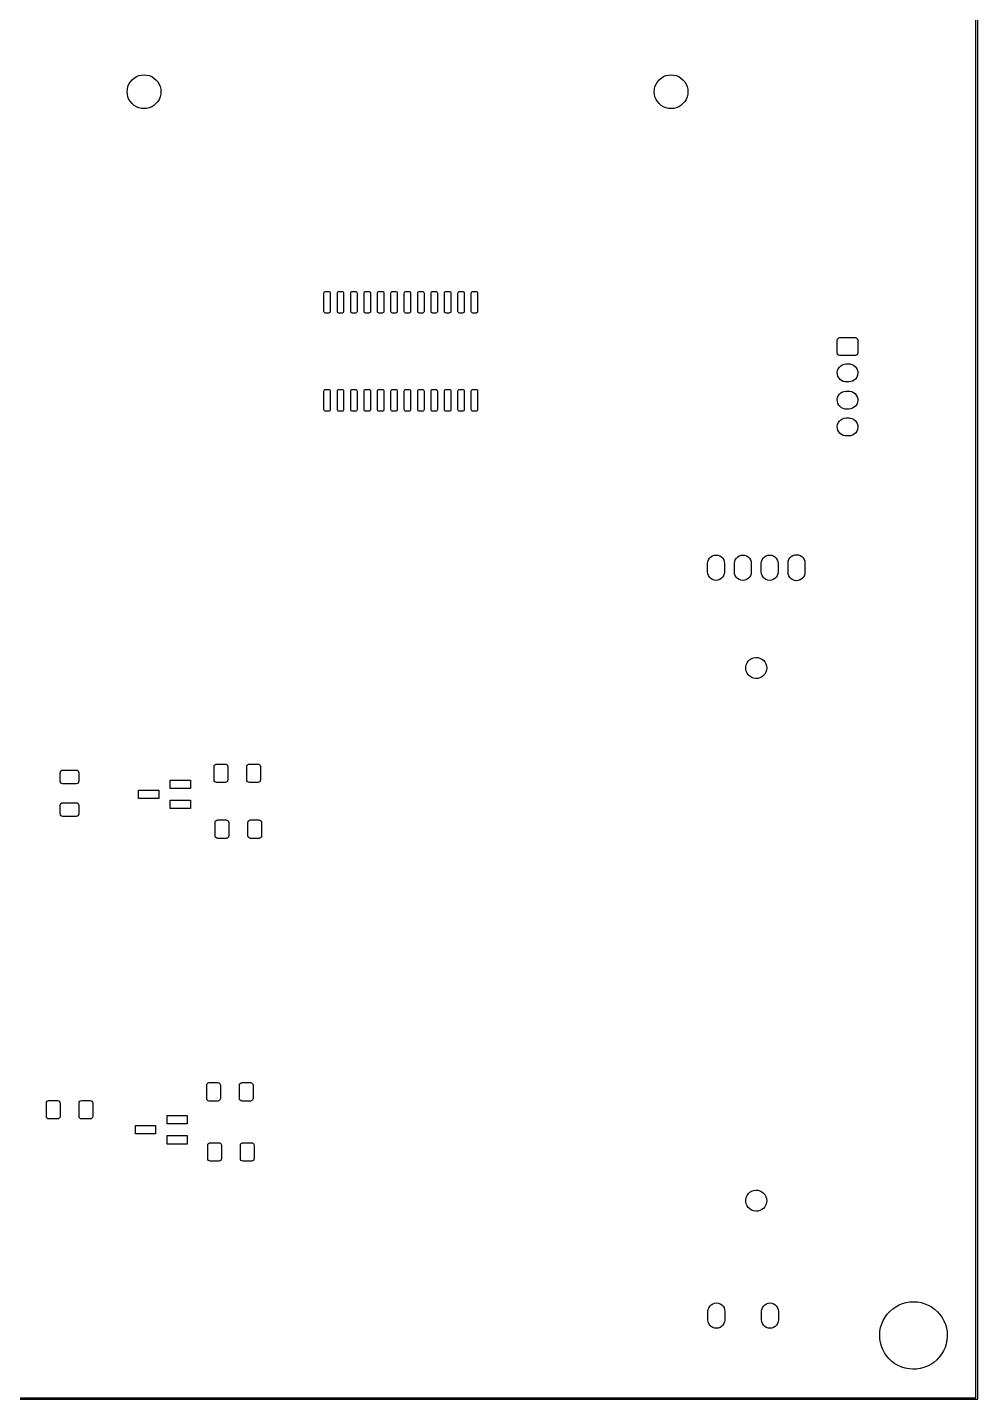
# Model space of a CAD drawing. Extents: x 119 to 479, y -311 to -51.
# Drawn here: x 389 to 479.1, y -311.1 to -181 of the extents above; entities that cross this region are included whole.
import ezdxf

# ---------------------------------------------------------------- set-up
doc = ezdxf.new("R2010")
doc.units = 0
doc.layers.add('BLACK', color=7, linetype='CONTINUOUS')

msp = doc.modelspace()

# ---------------------------------------------------------------- linework, layer by layer
at = {"layer": 'BLACK', "linetype": 'CONTINUOUS'}
for p, q in [((478.925, -310.925), (478.925, -51.075)), ((479.075, -51), (479.075, -311)), ((398.766, -186.15), (398.929, -185.959)), ((398.929, -185.959), (399.12, -185.796)), ((399.12, -185.796), (399.334, -185.664)), ((399.334, -185.664), (399.566, -185.568)), ((399.566, -185.568), (399.81, -185.51)), ((399.81, -185.51), (400.06, -185.49)), ((400.06, -185.49), (400.31, -185.51)), ((400.31, -185.51), (400.554, -185.568)), ((400.554, -185.568), (400.786, -185.664)), ((400.786, -185.664), (401, -185.796)), ((401, -185.796), (401.191, -185.959)), ((401.191, -185.959), (401.354, -186.15)), ((448.726, -186.15), (448.889, -185.959)), ((448.889, -185.959), (449.08, -185.796)), ((449.08, -185.796), (449.294, -185.664)), ((449.294, -185.664), (449.526, -185.568)), ((449.526, -185.568), (449.77, -185.51)), ((449.77, -185.51), (450.02, -185.49)), ((450.02, -185.49), (450.27, -185.51)), ((450.27, -185.51), (450.514, -185.568)), ((450.514, -185.568), (450.746, -185.664)), ((450.746, -185.664), (450.96, -185.796)), ((450.96, -185.796), (451.151, -185.959)), ((451.151, -185.959), (451.314, -186.15)), ((398.46, -187.09), (398.48, -186.84)), ((398.48, -187.34), (398.46, -187.09)), ((398.48, -186.84), (398.538, -186.596)), ((398.538, -186.596), (398.634, -186.364)), ((398.634, -186.364), (398.766, -186.15)), ((401.354, -186.15), (401.486, -186.364)), ((401.486, -186.364), (401.582, -186.596)), ((401.582, -186.596), (401.64, -186.84)), ((401.64, -186.84), (401.66, -187.09)), ((401.66, -187.09), (401.64, -187.34)), ((448.42, -187.09), (448.44, -186.84)), ((448.44, -187.34), (448.42, -187.09)), ((448.44, -186.84), (448.498, -186.596)), ((448.498, -186.596), (448.594, -186.364)), ((448.594, -186.364), (448.726, -186.15)), ((451.314, -186.15), (451.446, -186.364)), ((451.446, -186.364), (451.542, -186.596)), ((451.542, -186.596), (451.6, -186.84)), ((451.6, -186.84), (451.62, -187.09)), ((451.62, -187.09), (451.6, -187.34)), ((398.538, -187.584), (398.48, -187.34)), ((398.634, -187.816), (398.538, -187.584)), ((398.766, -188.03), (398.634, -187.816)), ((398.929, -188.221), (398.766, -188.03)), ((399.12, -188.384), (398.929, -188.221)), ((399.334, -188.516), (399.12, -188.384)), ((399.566, -188.612), (399.334, -188.516)), ((400.786, -188.516), (400.554, -188.612)), ((401, -188.384), (400.786, -188.516)), ((401.191, -188.221), (401, -188.384)), ((401.354, -188.03), (401.191, -188.221)), ((401.486, -187.816), (401.354, -188.03)), ((401.582, -187.584), (401.486, -187.816)), ((401.64, -187.34), (401.582, -187.584)), ((448.498, -187.584), (448.44, -187.34)), ((448.594, -187.816), (448.498, -187.584)), ((448.726, -188.03), (448.594, -187.816)), ((448.889, -188.221), (448.726, -188.03)), ((449.08, -188.384), (448.889, -188.221)), ((449.294, -188.516), (449.08, -188.384)), ((449.526, -188.612), (449.294, -188.516)), ((450.746, -188.516), (450.514, -188.612)), ((450.96, -188.384), (450.746, -188.516)), ((451.151, -188.221), (450.96, -188.384)), ((451.314, -188.03), (451.151, -188.221)), ((451.446, -187.816), (451.314, -188.03)), ((451.542, -187.584), (451.446, -187.816)), ((451.6, -187.34), (451.542, -187.584)), ((399.81, -188.67), (399.566, -188.612)), ((400.06, -188.69), (399.81, -188.67)), ((400.31, -188.67), (400.06, -188.69)), ((400.554, -188.612), (400.31, -188.67)), ((449.77, -188.67), (449.526, -188.612)), ((450.02, -188.69), (449.77, -188.67)), ((450.27, -188.67), (450.02, -188.69)), ((450.514, -188.612), (450.27, -188.67)), ((417.115, -206.175), (417.126, -206.118)), ((417.115, -207.925), (417.115, -206.175)), ((417.126, -206.118), (417.159, -206.069)), ((417.159, -206.069), (417.208, -206.036)), ((417.208, -206.036), (417.265, -206.025)), ((417.265, -206.025), (417.565, -206.025)), ((417.565, -206.025), (417.622, -206.036)), ((417.622, -206.036), (417.671, -206.069)), ((417.671, -206.069), (417.704, -206.118)), ((417.704, -206.118), (417.715, -206.175)), ((417.715, -206.175), (417.715, -207.925)), ((418.385, -206.175), (418.396, -206.118)), ((418.385, -207.925), (418.385, -206.175)), ((418.396, -206.118), (418.429, -206.069)), ((418.429, -206.069), (418.478, -206.036)), ((418.478, -206.036), (418.535, -206.025)), ((418.535, -206.025), (418.835, -206.025)), ((418.835, -206.025), (418.892, -206.036)), ((418.892, -206.036), (418.941, -206.069)), ((418.941, -206.069), (418.974, -206.118)), ((418.974, -206.118), (418.985, -206.175)), ((418.985, -206.175), (418.985, -207.925)), ((419.655, -206.175), (419.666, -206.118)), ((419.655, -207.925), (419.655, -206.175)), ((419.666, -206.118), (419.699, -206.069)), ((419.699, -206.069), (419.748, -206.036)), ((419.748, -206.036), (419.805, -206.025)), ((419.805, -206.025), (420.105, -206.025)), ((420.105, -206.025), (420.162, -206.036)), ((420.162, -206.036), (420.211, -206.069)), ((420.211, -206.069), (420.244, -206.118)), ((420.244, -206.118), (420.255, -206.175)), ((420.255, -206.175), (420.255, -207.925)), ((420.925, -206.175), (420.936, -206.118)), ((420.925, -207.925), (420.925, -206.175)), ((420.936, -206.118), (420.969, -206.069)), ((420.969, -206.069), (421.018, -206.036)), ((421.018, -206.036), (421.075, -206.025)), ((421.075, -206.025), (421.375, -206.025)), ((421.375, -206.025), (421.432, -206.036)), ((421.432, -206.036), (421.481, -206.069)), ((421.481, -206.069), (421.514, -206.118)), ((421.514, -206.118), (421.525, -206.175)), ((421.525, -206.175), (421.525, -207.925)), ((422.195, -206.175), (422.206, -206.118)), ((422.195, -207.925), (422.195, -206.175)), ((422.206, -206.118), (422.239, -206.069)), ((422.239, -206.069), (422.288, -206.036)), ((422.288, -206.036), (422.345, -206.025)), ((422.345, -206.025), (422.645, -206.025)), ((422.645, -206.025), (422.702, -206.036)), ((422.702, -206.036), (422.751, -206.069)), ((422.751, -206.069), (422.784, -206.118)), ((422.784, -206.118), (422.795, -206.175)), ((422.795, -206.175), (422.795, -207.925)), ((423.465, -206.175), (423.476, -206.118)), ((423.465, -207.925), (423.465, -206.175)), ((423.476, -206.118), (423.509, -206.069)), ((423.509, -206.069), (423.558, -206.036)), ((423.558, -206.036), (423.615, -206.025)), ((423.615, -206.025), (423.915, -206.025)), ((423.915, -206.025), (423.972, -206.036)), ((423.972, -206.036), (424.021, -206.069)), ((424.021, -206.069), (424.054, -206.118)), ((424.054, -206.118), (424.065, -206.175)), ((424.065, -206.175), (424.065, -207.925)), ((424.735, -206.175), (424.746, -206.118)), ((424.735, -207.925), (424.735, -206.175)), ((424.746, -206.118), (424.779, -206.069)), ((424.779, -206.069), (424.828, -206.036)), ((424.828, -206.036), (424.885, -206.025)), ((424.885, -206.025), (425.185, -206.025)), ((425.185, -206.025), (425.242, -206.036)), ((425.242, -206.036), (425.291, -206.069)), ((425.291, -206.069), (425.324, -206.118)), ((425.324, -206.118), (425.335, -206.175)), ((425.335, -206.175), (425.335, -207.925)), ((426.005, -206.175), (426.016, -206.118)), ((426.005, -207.925), (426.005, -206.175)), ((426.016, -206.118), (426.049, -206.069)), ((426.049, -206.069), (426.098, -206.036)), ((426.098, -206.036), (426.155, -206.025)), ((426.155, -206.025), (426.455, -206.025)), ((426.455, -206.025), (426.512, -206.036)), ((426.512, -206.036), (426.561, -206.069)), ((426.561, -206.069), (426.594, -206.118)), ((426.594, -206.118), (426.605, -206.175)), ((426.605, -206.175), (426.605, -207.925)), ((427.275, -206.175), (427.286, -206.118)), ((427.275, -207.925), (427.275, -206.175)), ((427.286, -206.118), (427.319, -206.069)), ((427.319, -206.069), (427.368, -206.036)), ((427.368, -206.036), (427.425, -206.025)), ((427.425, -206.025), (427.725, -206.025)), ((427.725, -206.025), (427.782, -206.036)), ((427.782, -206.036), (427.831, -206.069)), ((427.831, -206.069), (427.864, -206.118)), ((427.864, -206.118), (427.875, -206.175)), ((427.875, -206.175), (427.875, -207.925)), ((428.545, -206.175), (428.556, -206.118)), ((428.545, -207.925), (428.545, -206.175)), ((428.556, -206.118), (428.589, -206.069)), ((428.589, -206.069), (428.638, -206.036)), ((428.638, -206.036), (428.695, -206.025)), ((428.695, -206.025), (428.995, -206.025)), ((428.995, -206.025), (429.052, -206.036)), ((429.052, -206.036), (429.101, -206.069)), ((429.101, -206.069), (429.134, -206.118)), ((429.134, -206.118), (429.145, -206.175)), ((429.145, -206.175), (429.145, -207.925)), ((429.815, -206.175), (429.826, -206.118)), ((429.815, -207.925), (429.815, -206.175)), ((429.826, -206.118), (429.859, -206.069)), ((429.859, -206.069), (429.908, -206.036)), ((429.908, -206.036), (429.965, -206.025)), ((429.965, -206.025), (430.265, -206.025)), ((430.265, -206.025), (430.322, -206.036)), ((430.322, -206.036), (430.371, -206.069)), ((430.371, -206.069), (430.404, -206.118)), ((430.404, -206.118), (430.415, -206.175)), ((430.415, -206.175), (430.415, -207.925)), ((431.085, -206.175), (431.096, -206.118)), ((431.085, -207.925), (431.085, -206.175)), ((431.096, -206.118), (431.129, -206.069)), ((431.129, -206.069), (431.178, -206.036)), ((431.178, -206.036), (431.235, -206.025)), ((431.235, -206.025), (431.535, -206.025)), ((431.535, -206.025), (431.592, -206.036)), ((431.592, -206.036), (431.641, -206.069)), ((431.641, -206.069), (431.674, -206.118)), ((431.674, -206.118), (431.685, -206.175)), ((431.685, -206.175), (431.685, -207.925)), ((417.126, -207.982), (417.115, -207.925)), ((417.159, -208.031), (417.126, -207.982)), ((417.208, -208.064), (417.159, -208.031)), ((417.265, -208.075), (417.208, -208.064)), ((417.565, -208.075), (417.265, -208.075)), ((417.622, -208.064), (417.565, -208.075)), ((417.671, -208.031), (417.622, -208.064)), ((417.704, -207.982), (417.671, -208.031)), ((417.715, -207.925), (417.704, -207.982)), ((418.396, -207.982), (418.385, -207.925)), ((418.429, -208.031), (418.396, -207.982)), ((418.478, -208.064), (418.429, -208.031)), ((418.535, -208.075), (418.478, -208.064)), ((418.835, -208.075), (418.535, -208.075)), ((418.892, -208.064), (418.835, -208.075)), ((418.941, -208.031), (418.892, -208.064)), ((418.974, -207.982), (418.941, -208.031)), ((418.985, -207.925), (418.974, -207.982)), ((419.666, -207.982), (419.655, -207.925)), ((419.699, -208.031), (419.666, -207.982)), ((419.748, -208.064), (419.699, -208.031)), ((419.805, -208.075), (419.748, -208.064)), ((420.105, -208.075), (419.805, -208.075)), ((420.162, -208.064), (420.105, -208.075)), ((420.211, -208.031), (420.162, -208.064)), ((420.244, -207.982), (420.211, -208.031)), ((420.255, -207.925), (420.244, -207.982)), ((420.936, -207.982), (420.925, -207.925)), ((420.969, -208.031), (420.936, -207.982)), ((421.018, -208.064), (420.969, -208.031)), ((421.075, -208.075), (421.018, -208.064)), ((421.375, -208.075), (421.075, -208.075)), ((421.432, -208.064), (421.375, -208.075)), ((421.481, -208.031), (421.432, -208.064)), ((421.514, -207.982), (421.481, -208.031)), ((421.525, -207.925), (421.514, -207.982)), ((422.206, -207.982), (422.195, -207.925)), ((422.239, -208.031), (422.206, -207.982)), ((422.288, -208.064), (422.239, -208.031)), ((422.345, -208.075), (422.288, -208.064)), ((422.645, -208.075), (422.345, -208.075)), ((422.702, -208.064), (422.645, -208.075)), ((422.751, -208.031), (422.702, -208.064)), ((422.784, -207.982), (422.751, -208.031)), ((422.795, -207.925), (422.784, -207.982)), ((423.476, -207.982), (423.465, -207.925)), ((423.509, -208.031), (423.476, -207.982)), ((423.558, -208.064), (423.509, -208.031)), ((423.615, -208.075), (423.558, -208.064)), ((423.915, -208.075), (423.615, -208.075)), ((423.972, -208.064), (423.915, -208.075)), ((424.021, -208.031), (423.972, -208.064)), ((424.054, -207.982), (424.021, -208.031)), ((424.065, -207.925), (424.054, -207.982)), ((424.746, -207.982), (424.735, -207.925)), ((424.779, -208.031), (424.746, -207.982)), ((424.828, -208.064), (424.779, -208.031)), ((424.885, -208.075), (424.828, -208.064)), ((425.185, -208.075), (424.885, -208.075)), ((425.242, -208.064), (425.185, -208.075)), ((425.291, -208.031), (425.242, -208.064)), ((425.324, -207.982), (425.291, -208.031)), ((425.335, -207.925), (425.324, -207.982)), ((426.016, -207.982), (426.005, -207.925)), ((426.049, -208.031), (426.016, -207.982)), ((426.098, -208.064), (426.049, -208.031)), ((426.155, -208.075), (426.098, -208.064)), ((426.455, -208.075), (426.155, -208.075)), ((426.512, -208.064), (426.455, -208.075)), ((426.561, -208.031), (426.512, -208.064)), ((426.594, -207.982), (426.561, -208.031)), ((426.605, -207.925), (426.594, -207.982)), ((427.286, -207.982), (427.275, -207.925)), ((427.319, -208.031), (427.286, -207.982)), ((427.368, -208.064), (427.319, -208.031)), ((427.425, -208.075), (427.368, -208.064)), ((427.725, -208.075), (427.425, -208.075)), ((427.782, -208.064), (427.725, -208.075)), ((427.831, -208.031), (427.782, -208.064)), ((427.864, -207.982), (427.831, -208.031)), ((427.875, -207.925), (427.864, -207.982)), ((428.556, -207.982), (428.545, -207.925)), ((428.589, -208.031), (428.556, -207.982)), ((428.638, -208.064), (428.589, -208.031)), ((428.695, -208.075), (428.638, -208.064)), ((428.995, -208.075), (428.695, -208.075)), ((429.052, -208.064), (428.995, -208.075)), ((429.101, -208.031), (429.052, -208.064)), ((429.134, -207.982), (429.101, -208.031)), ((429.145, -207.925), (429.134, -207.982)), ((429.826, -207.982), (429.815, -207.925)), ((429.859, -208.031), (429.826, -207.982)), ((429.908, -208.064), (429.859, -208.031)), ((429.965, -208.075), (429.908, -208.064)), ((430.265, -208.075), (429.965, -208.075)), ((430.322, -208.064), (430.265, -208.075)), ((430.371, -208.031), (430.322, -208.064)), ((430.404, -207.982), (430.371, -208.031)), ((430.415, -207.925), (430.404, -207.982)), ((431.096, -207.982), (431.085, -207.925)), ((431.129, -208.031), (431.096, -207.982)), ((431.178, -208.064), (431.129, -208.031)), ((431.235, -208.075), (431.178, -208.064)), ((431.535, -208.075), (431.235, -208.075)), ((431.592, -208.064), (431.535, -208.075)), ((431.641, -208.031), (431.592, -208.064)), ((431.674, -207.982), (431.641, -208.031)), ((431.685, -207.925), (431.674, -207.982)), ((465.775, -210.65), (465.794, -210.554)), ((465.775, -211.85), (465.775, -210.65)), ((465.794, -210.554), (465.848, -210.473)), ((465.848, -210.473), (465.929, -210.419)), ((465.929, -210.419), (466.025, -210.4)), ((466.025, -210.4), (467.475, -210.4)), ((467.475, -210.4), (467.571, -210.419)), ((467.571, -210.419), (467.652, -210.473)), ((467.652, -210.473), (467.706, -210.554)), ((467.706, -210.554), (467.725, -210.65)), ((467.725, -210.65), (467.725, -211.85)), ((465.794, -211.946), (465.775, -211.85)), ((465.848, -212.027), (465.794, -211.946)), ((467.706, -211.946), (467.652, -212.027)), ((467.725, -211.85), (467.706, -211.946)), ((465.929, -212.081), (465.848, -212.027)), ((465.874, -213.351), (465.978, -213.199)), ((466.025, -212.1), (465.929, -212.081)), ((465.978, -213.199), (466.111, -213.073)), ((467.475, -212.1), (466.025, -212.1)), ((466.111, -213.073), (466.268, -212.978)), ((466.268, -212.978), (466.442, -212.92)), ((466.442, -212.92), (466.625, -212.9)), ((466.625, -212.9), (466.875, -212.9)), ((466.875, -212.9), (466.97, -212.905)), ((466.97, -212.905), (467.149, -212.945)), ((467.149, -212.945), (467.315, -213.023)), ((467.315, -213.023), (467.461, -213.134)), ((467.461, -213.134), (467.58, -213.275)), ((467.571, -212.081), (467.475, -212.1)), ((467.652, -212.027), (467.571, -212.081)), ((467.58, -213.275), (467.665, -213.437)), ((465.776, -213.703), (465.806, -213.521)), ((465.786, -213.886), (465.776, -213.703)), ((465.835, -214.063), (465.786, -213.886)), ((465.806, -213.521), (465.874, -213.351)), ((465.92, -214.225), (465.835, -214.063)), ((466.039, -214.366), (465.92, -214.225)), ((466.185, -214.477), (466.039, -214.366)), ((466.351, -214.555), (466.185, -214.477)), ((466.53, -214.595), (466.351, -214.555)), ((466.625, -214.6), (466.53, -214.595)), ((466.875, -214.6), (466.625, -214.6)), ((467.058, -214.58), (466.875, -214.6)), ((467.232, -214.522), (467.058, -214.58)), ((467.389, -214.427), (467.232, -214.522)), ((467.522, -214.301), (467.389, -214.427)), ((467.626, -214.149), (467.522, -214.301)), ((467.694, -213.979), (467.626, -214.149)), ((467.665, -213.437), (467.714, -213.614)), ((467.724, -213.797), (467.694, -213.979)), ((467.714, -213.614), (467.724, -213.797)), ((417.115, -215.475), (417.126, -215.418)), ((417.115, -217.225), (417.115, -215.475)), ((417.126, -215.418), (417.159, -215.369)), ((417.159, -215.369), (417.208, -215.336)), ((417.208, -215.336), (417.265, -215.325)), ((417.265, -215.325), (417.565, -215.325)), ((417.565, -215.325), (417.622, -215.336)), ((417.622, -215.336), (417.671, -215.369)), ((417.671, -215.369), (417.704, -215.418)), ((417.704, -215.418), (417.715, -215.475)), ((417.715, -215.475), (417.715, -217.225)), ((418.385, -215.475), (418.396, -215.418)), ((418.385, -217.225), (418.385, -215.475)), ((418.396, -215.418), (418.429, -215.369)), ((418.429, -215.369), (418.478, -215.336)), ((418.478, -215.336), (418.535, -215.325)), ((418.535, -215.325), (418.835, -215.325)), ((418.835, -215.325), (418.892, -215.336)), ((418.892, -215.336), (418.941, -215.369)), ((418.941, -215.369), (418.974, -215.418)), ((418.974, -215.418), (418.985, -215.475)), ((418.985, -215.475), (418.985, -217.225)), ((419.655, -215.475), (419.666, -215.418)), ((419.655, -217.225), (419.655, -215.475)), ((419.666, -215.418), (419.699, -215.369)), ((419.699, -215.369), (419.748, -215.336)), ((419.748, -215.336), (419.805, -215.325)), ((419.805, -215.325), (420.105, -215.325)), ((420.105, -215.325), (420.162, -215.336)), ((420.162, -215.336), (420.211, -215.369)), ((420.211, -215.369), (420.244, -215.418)), ((420.244, -215.418), (420.255, -215.475)), ((420.255, -215.475), (420.255, -217.225)), ((420.925, -215.475), (420.936, -215.418)), ((420.925, -217.225), (420.925, -215.475)), ((420.936, -215.418), (420.969, -215.369)), ((420.969, -215.369), (421.018, -215.336)), ((421.018, -215.336), (421.075, -215.325)), ((421.075, -215.325), (421.375, -215.325)), ((421.375, -215.325), (421.432, -215.336)), ((421.432, -215.336), (421.481, -215.369)), ((421.481, -215.369), (421.514, -215.418)), ((421.514, -215.418), (421.525, -215.475)), ((421.525, -215.475), (421.525, -217.225)), ((422.195, -215.475), (422.206, -215.418)), ((422.195, -217.225), (422.195, -215.475)), ((422.206, -215.418), (422.239, -215.369)), ((422.239, -215.369), (422.288, -215.336)), ((422.288, -215.336), (422.345, -215.325)), ((422.345, -215.325), (422.645, -215.325)), ((422.645, -215.325), (422.702, -215.336)), ((422.702, -215.336), (422.751, -215.369)), ((422.751, -215.369), (422.784, -215.418)), ((422.784, -215.418), (422.795, -215.475)), ((422.795, -215.475), (422.795, -217.225)), ((423.465, -215.475), (423.476, -215.418)), ((423.465, -217.225), (423.465, -215.475)), ((423.476, -215.418), (423.509, -215.369)), ((423.509, -215.369), (423.558, -215.336)), ((423.558, -215.336), (423.615, -215.325)), ((423.615, -215.325), (423.915, -215.325)), ((423.915, -215.325), (423.972, -215.336)), ((423.972, -215.336), (424.021, -215.369)), ((424.021, -215.369), (424.054, -215.418)), ((424.054, -215.418), (424.065, -215.475)), ((424.065, -215.475), (424.065, -217.225)), ((424.735, -215.475), (424.746, -215.418)), ((424.735, -217.225), (424.735, -215.475)), ((424.746, -215.418), (424.779, -215.369)), ((424.779, -215.369), (424.828, -215.336)), ((424.828, -215.336), (424.885, -215.325)), ((424.885, -215.325), (425.185, -215.325)), ((425.185, -215.325), (425.242, -215.336)), ((425.242, -215.336), (425.291, -215.369)), ((425.291, -215.369), (425.324, -215.418)), ((425.324, -215.418), (425.335, -215.475)), ((425.335, -215.475), (425.335, -217.225)), ((426.005, -215.475), (426.016, -215.418)), ((426.005, -217.225), (426.005, -215.475)), ((426.016, -215.418), (426.049, -215.369)), ((426.049, -215.369), (426.098, -215.336)), ((426.098, -215.336), (426.155, -215.325)), ((426.155, -215.325), (426.455, -215.325)), ((426.455, -215.325), (426.512, -215.336)), ((426.512, -215.336), (426.561, -215.369)), ((426.561, -215.369), (426.594, -215.418)), ((426.594, -215.418), (426.605, -215.475)), ((426.605, -215.475), (426.605, -217.225)), ((427.275, -215.475), (427.286, -215.418)), ((427.275, -217.225), (427.275, -215.475)), ((427.286, -215.418), (427.319, -215.369)), ((427.319, -215.369), (427.368, -215.336)), ((427.368, -215.336), (427.425, -215.325)), ((427.425, -215.325), (427.725, -215.325)), ((427.725, -215.325), (427.782, -215.336)), ((427.782, -215.336), (427.831, -215.369)), ((427.831, -215.369), (427.864, -215.418)), ((427.864, -215.418), (427.875, -215.475)), ((427.875, -215.475), (427.875, -217.225)), ((428.545, -215.475), (428.556, -215.418)), ((428.545, -217.225), (428.545, -215.475)), ((428.556, -215.418), (428.589, -215.369)), ((428.589, -215.369), (428.638, -215.336)), ((428.638, -215.336), (428.695, -215.325)), ((428.695, -215.325), (428.995, -215.325)), ((428.995, -215.325), (429.052, -215.336)), ((429.052, -215.336), (429.101, -215.369)), ((429.101, -215.369), (429.134, -215.418)), ((429.134, -215.418), (429.145, -215.475)), ((429.145, -215.475), (429.145, -217.225)), ((429.815, -215.475), (429.826, -215.418)), ((429.815, -217.225), (429.815, -215.475)), ((429.826, -215.418), (429.859, -215.369)), ((429.859, -215.369), (429.908, -215.336)), ((429.908, -215.336), (429.965, -215.325)), ((429.965, -215.325), (430.265, -215.325)), ((430.265, -215.325), (430.322, -215.336)), ((430.322, -215.336), (430.371, -215.369)), ((430.371, -215.369), (430.404, -215.418)), ((430.404, -215.418), (430.415, -215.475)), ((430.415, -215.475), (430.415, -217.225)), ((431.085, -215.475), (431.096, -215.418)), ((431.085, -217.225), (431.085, -215.475)), ((431.096, -215.418), (431.129, -215.369)), ((431.129, -215.369), (431.178, -215.336)), ((431.178, -215.336), (431.235, -215.325)), ((431.235, -215.325), (431.535, -215.325)), ((431.535, -215.325), (431.592, -215.336)), ((431.592, -215.336), (431.641, -215.369)), ((431.641, -215.369), (431.674, -215.418)), ((431.674, -215.418), (431.685, -215.475)), ((431.685, -215.475), (431.685, -217.225)), ((465.874, -215.931), (465.978, -215.779)), ((465.978, -215.779), (466.111, -215.653)), ((466.111, -215.653), (466.268, -215.558)), ((466.268, -215.558), (466.442, -215.5)), ((466.442, -215.5), (466.625, -215.48)), ((466.625, -215.48), (466.875, -215.48)), ((466.875, -215.48), (466.97, -215.485)), ((466.97, -215.485), (467.149, -215.525)), ((467.149, -215.525), (467.315, -215.603)), ((467.315, -215.603), (467.461, -215.714)), ((467.461, -215.714), (467.58, -215.855)), ((467.58, -215.855), (467.665, -216.017)), ((417.126, -217.282), (417.115, -217.225)), ((417.715, -217.225), (417.704, -217.282)), ((418.396, -217.282), (418.385, -217.225)), ((418.985, -217.225), (418.974, -217.282)), ((419.666, -217.282), (419.655, -217.225)), ((420.255, -217.225), (420.244, -217.282)), ((420.936, -217.282), (420.925, -217.225)), ((421.525, -217.225), (421.514, -217.282)), ((422.206, -217.282), (422.195, -217.225)), ((422.795, -217.225), (422.784, -217.282)), ((423.476, -217.282), (423.465, -217.225)), ((424.065, -217.225), (424.054, -217.282)), ((424.746, -217.282), (424.735, -217.225)), ((425.335, -217.225), (425.324, -217.282)), ((426.016, -217.282), (426.005, -217.225)), ((426.605, -217.225), (426.594, -217.282)), ((427.286, -217.282), (427.275, -217.225)), ((427.875, -217.225), (427.864, -217.282)), ((428.556, -217.282), (428.545, -217.225)), ((429.145, -217.225), (429.134, -217.282)), ((429.826, -217.282), (429.815, -217.225)), ((430.415, -217.225), (430.404, -217.282)), ((431.096, -217.282), (431.085, -217.225)), ((431.685, -217.225), (431.674, -217.282)), ((465.776, -216.283), (465.806, -216.101)), ((465.786, -216.466), (465.776, -216.283)), ((465.835, -216.643), (465.786, -216.466)), ((465.806, -216.101), (465.874, -215.931)), ((465.92, -216.805), (465.835, -216.643)), ((466.039, -216.946), (465.92, -216.805)), ((466.185, -217.057), (466.039, -216.946)), ((466.351, -217.135), (466.185, -217.057)), ((466.53, -217.175), (466.351, -217.135)), ((466.625, -217.18), (466.53, -217.175)), ((466.875, -217.18), (466.625, -217.18)), ((467.058, -217.16), (466.875, -217.18)), ((467.232, -217.102), (467.058, -217.16)), ((467.389, -217.007), (467.232, -217.102)), ((467.522, -216.881), (467.389, -217.007)), ((467.626, -216.729), (467.522, -216.881)), ((467.694, -216.559), (467.626, -216.729)), ((467.665, -216.017), (467.714, -216.194)), ((467.724, -216.377), (467.694, -216.559)), ((467.714, -216.194), (467.724, -216.377)), ((417.159, -217.331), (417.126, -217.282)), ((417.208, -217.364), (417.159, -217.331)), ((417.265, -217.375), (417.208, -217.364)), ((417.565, -217.375), (417.265, -217.375)), ((417.622, -217.364), (417.565, -217.375)), ((417.671, -217.331), (417.622, -217.364)), ((417.704, -217.282), (417.671, -217.331)), ((418.429, -217.331), (418.396, -217.282)), ((418.478, -217.364), (418.429, -217.331)), ((418.535, -217.375), (418.478, -217.364)), ((418.835, -217.375), (418.535, -217.375)), ((418.892, -217.364), (418.835, -217.375)), ((418.941, -217.331), (418.892, -217.364)), ((418.974, -217.282), (418.941, -217.331)), ((419.699, -217.331), (419.666, -217.282)), ((419.748, -217.364), (419.699, -217.331)), ((419.805, -217.375), (419.748, -217.364)), ((420.105, -217.375), (419.805, -217.375)), ((420.162, -217.364), (420.105, -217.375)), ((420.211, -217.331), (420.162, -217.364)), ((420.244, -217.282), (420.211, -217.331)), ((420.969, -217.331), (420.936, -217.282)), ((421.018, -217.364), (420.969, -217.331)), ((421.075, -217.375), (421.018, -217.364)), ((421.375, -217.375), (421.075, -217.375)), ((421.432, -217.364), (421.375, -217.375)), ((421.481, -217.331), (421.432, -217.364)), ((421.514, -217.282), (421.481, -217.331)), ((422.239, -217.331), (422.206, -217.282)), ((422.288, -217.364), (422.239, -217.331)), ((422.345, -217.375), (422.288, -217.364)), ((422.645, -217.375), (422.345, -217.375)), ((422.702, -217.364), (422.645, -217.375)), ((422.751, -217.331), (422.702, -217.364)), ((422.784, -217.282), (422.751, -217.331)), ((423.509, -217.331), (423.476, -217.282)), ((423.558, -217.364), (423.509, -217.331)), ((423.615, -217.375), (423.558, -217.364)), ((423.915, -217.375), (423.615, -217.375)), ((423.972, -217.364), (423.915, -217.375)), ((424.021, -217.331), (423.972, -217.364)), ((424.054, -217.282), (424.021, -217.331)), ((424.779, -217.331), (424.746, -217.282)), ((424.828, -217.364), (424.779, -217.331)), ((424.885, -217.375), (424.828, -217.364)), ((425.185, -217.375), (424.885, -217.375)), ((425.242, -217.364), (425.185, -217.375)), ((425.291, -217.331), (425.242, -217.364)), ((425.324, -217.282), (425.291, -217.331)), ((426.049, -217.331), (426.016, -217.282)), ((426.098, -217.364), (426.049, -217.331)), ((426.155, -217.375), (426.098, -217.364)), ((426.455, -217.375), (426.155, -217.375)), ((426.512, -217.364), (426.455, -217.375)), ((426.561, -217.331), (426.512, -217.364)), ((426.594, -217.282), (426.561, -217.331)), ((427.319, -217.331), (427.286, -217.282)), ((427.368, -217.364), (427.319, -217.331)), ((427.425, -217.375), (427.368, -217.364)), ((427.725, -217.375), (427.425, -217.375)), ((427.782, -217.364), (427.725, -217.375)), ((427.831, -217.331), (427.782, -217.364)), ((427.864, -217.282), (427.831, -217.331)), ((428.589, -217.331), (428.556, -217.282)), ((428.638, -217.364), (428.589, -217.331)), ((428.695, -217.375), (428.638, -217.364)), ((428.995, -217.375), (428.695, -217.375)), ((429.052, -217.364), (428.995, -217.375)), ((429.101, -217.331), (429.052, -217.364)), ((429.134, -217.282), (429.101, -217.331)), ((429.859, -217.331), (429.826, -217.282)), ((429.908, -217.364), (429.859, -217.331)), ((429.965, -217.375), (429.908, -217.364)), ((430.265, -217.375), (429.965, -217.375)), ((430.322, -217.364), (430.265, -217.375)), ((430.371, -217.331), (430.322, -217.364)), ((430.404, -217.282), (430.371, -217.331)), ((431.129, -217.331), (431.096, -217.282)), ((431.178, -217.364), (431.129, -217.331)), ((431.235, -217.375), (431.178, -217.364)), ((431.535, -217.375), (431.235, -217.375)), ((431.592, -217.364), (431.535, -217.375)), ((431.641, -217.331), (431.592, -217.364)), ((431.674, -217.282), (431.641, -217.331)), ((465.806, -218.641), (465.874, -218.471)), ((465.874, -218.471), (465.978, -218.319)), ((465.978, -218.319), (466.111, -218.193)), ((466.111, -218.193), (466.268, -218.098)), ((466.268, -218.098), (466.442, -218.04)), ((466.442, -218.04), (466.625, -218.02)), ((466.625, -218.02), (466.875, -218.02)), ((466.875, -218.02), (466.97, -218.025)), ((466.97, -218.025), (467.149, -218.065)), ((467.149, -218.065), (467.315, -218.143)), ((467.315, -218.143), (467.461, -218.254)), ((467.461, -218.254), (467.58, -218.395)), ((467.58, -218.395), (467.665, -218.557)), ((465.776, -218.823), (465.806, -218.641)), ((465.786, -219.006), (465.776, -218.823)), ((465.835, -219.183), (465.786, -219.006)), ((465.92, -219.345), (465.835, -219.183)), ((466.039, -219.486), (465.92, -219.345)), ((466.185, -219.597), (466.039, -219.486)), ((466.351, -219.675), (466.185, -219.597)), ((466.53, -219.715), (466.351, -219.675)), ((466.625, -219.72), (466.53, -219.715)), ((466.875, -219.72), (466.625, -219.72)), ((467.058, -219.7), (466.875, -219.72)), ((467.232, -219.642), (467.058, -219.7)), ((467.389, -219.547), (467.232, -219.642)), ((467.522, -219.421), (467.389, -219.547)), ((467.626, -219.269), (467.522, -219.421)), ((467.694, -219.099), (467.626, -219.269)), ((467.665, -218.557), (467.714, -218.734)), ((467.724, -218.917), (467.694, -219.099)), ((467.714, -218.734), (467.724, -218.917)), ((453.512, -231.632), (453.573, -231.464)), ((453.573, -231.464), (453.67, -231.314)), ((453.67, -231.314), (453.797, -231.19)), ((453.797, -231.19), (453.949, -231.096)), ((453.949, -231.096), (454.118, -231.039)), ((454.118, -231.039), (454.296, -231.02)), ((454.296, -231.02), (454.473, -231.041)), ((454.473, -231.041), (454.641, -231.101)), ((454.641, -231.101), (454.791, -231.197)), ((454.791, -231.197), (454.917, -231.323)), ((454.917, -231.323), (455.011, -231.474)), ((455.011, -231.474), (455.07, -231.643)), ((456.052, -231.632), (456.113, -231.464)), ((456.113, -231.464), (456.21, -231.314)), ((456.21, -231.314), (456.337, -231.19)), ((456.337, -231.19), (456.489, -231.096)), ((456.489, -231.096), (456.658, -231.039)), ((456.658, -231.039), (456.836, -231.02)), ((456.836, -231.02), (457.013, -231.041)), ((457.013, -231.041), (457.181, -231.101)), ((457.181, -231.101), (457.331, -231.197)), ((457.331, -231.197), (457.457, -231.323)), ((457.457, -231.323), (457.551, -231.474)), ((457.551, -231.474), (457.61, -231.643)), ((458.592, -231.632), (458.653, -231.464)), ((458.653, -231.464), (458.75, -231.314)), ((458.75, -231.314), (458.877, -231.19)), ((458.877, -231.19), (459.029, -231.096)), ((459.029, -231.096), (459.198, -231.039)), ((459.198, -231.039), (459.376, -231.02)), ((459.376, -231.02), (459.553, -231.041)), ((459.553, -231.041), (459.721, -231.101)), ((459.721, -231.101), (459.871, -231.197)), ((459.871, -231.197), (459.997, -231.323)), ((459.997, -231.323), (460.091, -231.474)), ((460.091, -231.474), (460.15, -231.643)), ((461.132, -231.601), (461.193, -231.433)), ((461.193, -231.433), (461.29, -231.283)), ((461.29, -231.283), (461.417, -231.159)), ((461.417, -231.159), (461.569, -231.065)), ((461.569, -231.065), (461.738, -231.008)), ((461.738, -231.008), (461.916, -230.989)), ((461.916, -230.989), (462.093, -231.01)), ((462.093, -231.01), (462.261, -231.07)), ((462.261, -231.07), (462.411, -231.166)), ((462.411, -231.166), (462.537, -231.292)), ((462.537, -231.292), (462.631, -231.443)), ((462.631, -231.443), (462.69, -231.612)), ((453.49, -231.809), (453.512, -231.632)), ((453.49, -231.82), (453.49, -231.809)), ((453.49, -232.62), (453.49, -231.82)), ((453.51, -232.797), (453.49, -232.62)), ((453.569, -232.966), (453.51, -232.797)), ((455.068, -232.808), (455.007, -232.976)), ((455.09, -232.631), (455.068, -232.808)), ((455.07, -231.643), (455.09, -231.82)), ((455.09, -231.82), (455.09, -232.62)), ((455.09, -232.62), (455.09, -232.631)), ((456.03, -231.809), (456.052, -231.632)), ((456.03, -231.82), (456.03, -231.809)), ((456.03, -232.62), (456.03, -231.82)), ((456.05, -232.797), (456.03, -232.62)), ((456.109, -232.966), (456.05, -232.797)), ((457.608, -232.808), (457.547, -232.976)), ((457.63, -232.631), (457.608, -232.808)), ((457.61, -231.643), (457.63, -231.82)), ((457.63, -231.82), (457.63, -232.62)), ((457.63, -232.62), (457.63, -232.631)), ((458.57, -231.809), (458.592, -231.632)), ((458.57, -231.82), (458.57, -231.809)), ((458.57, -232.62), (458.57, -231.82)), ((458.59, -232.797), (458.57, -232.62)), ((458.649, -232.966), (458.59, -232.797)), ((460.148, -232.808), (460.087, -232.976)), ((460.17, -232.631), (460.148, -232.808)), ((460.15, -231.643), (460.17, -231.82)), ((460.17, -231.82), (460.17, -232.62)), ((460.17, -232.62), (460.17, -232.631)), ((461.11, -231.778), (461.132, -231.601)), ((461.11, -231.789), (461.11, -231.778)), ((461.11, -232.651), (461.11, -231.789)), ((461.13, -232.828), (461.11, -232.651)), ((461.189, -232.997), (461.13, -232.828)), ((462.71, -232.662), (462.688, -232.839)), ((462.69, -231.612), (462.71, -231.789)), ((462.71, -231.789), (462.71, -232.651)), ((462.71, -232.651), (462.71, -232.662)), ((453.663, -233.117), (453.569, -232.966)), ((453.789, -233.243), (453.663, -233.117)), ((453.939, -233.339), (453.789, -233.243)), ((454.107, -233.399), (453.939, -233.339)), ((454.284, -233.42), (454.107, -233.399)), ((454.462, -233.401), (454.284, -233.42)), ((454.631, -233.344), (454.462, -233.401)), ((454.783, -233.25), (454.631, -233.344)), ((454.91, -233.126), (454.783, -233.25)), ((455.007, -232.976), (454.91, -233.126)), ((456.203, -233.117), (456.109, -232.966)), ((456.329, -233.243), (456.203, -233.117)), ((456.479, -233.339), (456.329, -233.243)), ((456.647, -233.399), (456.479, -233.339)), ((456.824, -233.42), (456.647, -233.399)), ((457.002, -233.401), (456.824, -233.42)), ((457.171, -233.344), (457.002, -233.401)), ((457.323, -233.25), (457.171, -233.344)), ((457.45, -233.126), (457.323, -233.25)), ((457.547, -232.976), (457.45, -233.126)), ((458.743, -233.117), (458.649, -232.966)), ((458.869, -233.243), (458.743, -233.117)), ((459.019, -233.339), (458.869, -233.243)), ((459.187, -233.399), (459.019, -233.339)), ((459.364, -233.42), (459.187, -233.399)), ((459.542, -233.401), (459.364, -233.42)), ((459.711, -233.344), (459.542, -233.401)), ((459.863, -233.25), (459.711, -233.344)), ((459.99, -233.126), (459.863, -233.25)), ((460.087, -232.976), (459.99, -233.126)), ((461.283, -233.148), (461.189, -232.997)), ((461.409, -233.274), (461.283, -233.148)), ((461.559, -233.37), (461.409, -233.274)), ((461.727, -233.43), (461.559, -233.37)), ((461.904, -233.451), (461.727, -233.43)), ((462.082, -233.432), (461.904, -233.451)), ((462.251, -233.375), (462.082, -233.432)), ((462.403, -233.281), (462.251, -233.375)), ((462.53, -233.157), (462.403, -233.281)), ((462.627, -233.007), (462.53, -233.157)), ((462.688, -232.839), (462.627, -233.007)), ((457.105, -241.615), (457.147, -241.418)), ((457.105, -241.818), (457.105, -241.615)), ((457.145, -242.016), (457.105, -241.818)), ((457.147, -241.418), (457.227, -241.232)), ((457.227, -241.232), (457.343, -241.067)), ((457.343, -241.067), (457.49, -240.928)), ((457.49, -240.928), (457.662, -240.821)), ((457.662, -240.821), (457.851, -240.751)), ((457.851, -240.751), (458.051, -240.721)), ((458.051, -240.721), (458.253, -240.732)), ((458.253, -240.732), (458.449, -240.783)), ((458.449, -240.783), (458.63, -240.872)), ((458.63, -240.872), (458.79, -240.996)), ((458.79, -240.996), (458.921, -241.149)), ((458.921, -241.149), (459.019, -241.326)), ((459.078, -241.928), (459.016, -242.12)), ((459.019, -241.326), (459.08, -241.519)), ((459.1, -241.727), (459.078, -241.928)), ((459.08, -241.519), (459.1, -241.72)), ((459.1, -241.72), (459.1, -241.727)), ((457.224, -242.202), (457.145, -242.016)), ((457.338, -242.368), (457.224, -242.202)), ((457.484, -242.508), (457.338, -242.368)), ((457.655, -242.616), (457.484, -242.508)), ((457.845, -242.687), (457.655, -242.616)), ((458.044, -242.718), (457.845, -242.687)), ((458.246, -242.709), (458.044, -242.718)), ((458.442, -242.66), (458.246, -242.709)), ((458.624, -242.572), (458.442, -242.66)), ((458.785, -242.449), (458.624, -242.572)), ((458.917, -242.296), (458.785, -242.449)), ((459.016, -242.12), (458.917, -242.296)), ((406.7, -251.075), (406.719, -250.979)), ((406.719, -250.979), (406.773, -250.898)), ((406.773, -250.898), (406.854, -250.844)), ((406.854, -250.844), (406.95, -250.825)), ((406.95, -250.825), (407.75, -250.825)), ((407.75, -250.825), (407.846, -250.844)), ((407.846, -250.844), (407.927, -250.898)), ((407.927, -250.898), (407.981, -250.979)), ((407.981, -250.979), (408, -251.075)), ((409.8, -251.075), (409.819, -250.979)), ((409.819, -250.979), (409.873, -250.898)), ((409.873, -250.898), (409.954, -250.844)), ((409.954, -250.844), (410.05, -250.825)), ((410.05, -250.825), (410.85, -250.825)), ((410.85, -250.825), (410.946, -250.844)), ((410.946, -250.844), (411.027, -250.898)), ((411.027, -250.898), (411.081, -250.979)), ((411.081, -250.979), (411.1, -251.075)), ((392.125, -251.65), (392.144, -251.554)), ((392.125, -252.45), (392.125, -251.65)), ((392.144, -251.554), (392.198, -251.473)), ((392.198, -251.473), (392.279, -251.419)), ((392.279, -251.419), (392.375, -251.4)), ((392.375, -251.4), (393.625, -251.4)), ((393.625, -251.4), (393.721, -251.419)), ((393.721, -251.419), (393.802, -251.473)), ((393.802, -251.473), (393.856, -251.554)), ((393.856, -251.554), (393.875, -251.65)), ((393.875, -251.65), (393.875, -252.45)), ((406.7, -252.325), (406.7, -251.075)), ((406.719, -252.421), (406.7, -252.325)), ((408, -252.325), (407.981, -252.421)), ((408, -251.075), (408, -252.325)), ((409.8, -252.325), (409.8, -251.075)), ((409.819, -252.421), (409.8, -252.325)), ((411.1, -252.325), (411.081, -252.421)), ((411.1, -251.075), (411.1, -252.325)), ((392.144, -252.546), (392.125, -252.45)), ((392.198, -252.627), (392.144, -252.546)), ((392.279, -252.681), (392.198, -252.627)), ((392.375, -252.7), (392.279, -252.681)), ((393.625, -252.7), (392.375, -252.7)), ((393.721, -252.681), (393.625, -252.7)), ((393.802, -252.627), (393.721, -252.681)), ((393.856, -252.546), (393.802, -252.627)), ((393.875, -252.45), (393.856, -252.546)), ((399.55, -254.1), (399.55, -253.3)), ((399.55, -253.3), (401.45, -253.3)), ((401.45, -253.3), (401.45, -254.1)), ((402.55, -253.15), (402.55, -252.35)), ((402.55, -252.35), (404.45, -252.35)), ((404.45, -253.15), (402.55, -253.15)), ((404.45, -252.35), (404.45, -253.15)), ((406.773, -252.502), (406.719, -252.421)), ((406.854, -252.556), (406.773, -252.502)), ((406.95, -252.575), (406.854, -252.556)), ((407.75, -252.575), (406.95, -252.575)), ((407.846, -252.556), (407.75, -252.575)), ((407.927, -252.502), (407.846, -252.556)), ((407.981, -252.421), (407.927, -252.502)), ((409.873, -252.502), (409.819, -252.421)), ((409.954, -252.556), (409.873, -252.502)), ((410.05, -252.575), (409.954, -252.556)), ((410.85, -252.575), (410.05, -252.575)), ((410.946, -252.556), (410.85, -252.575)), ((411.027, -252.502), (410.946, -252.556)), ((411.081, -252.421), (411.027, -252.502)), ((392.125, -254.75), (392.144, -254.654)), ((392.125, -255.55), (392.125, -254.75)), ((392.144, -254.654), (392.198, -254.573)), ((392.198, -254.573), (392.279, -254.519)), ((392.279, -254.519), (392.375, -254.5)), ((392.375, -254.5), (393.625, -254.5)), ((393.625, -254.5), (393.721, -254.519)), ((393.721, -254.519), (393.802, -254.573)), ((393.802, -254.573), (393.856, -254.654)), ((393.856, -254.654), (393.875, -254.75)), ((393.875, -254.75), (393.875, -255.55)), ((401.45, -254.1), (399.55, -254.1)), ((402.55, -255.05), (402.55, -254.25)), ((402.55, -254.25), (404.45, -254.25)), ((404.45, -254.25), (404.45, -255.05)), ((392.144, -255.646), (392.125, -255.55)), ((392.198, -255.727), (392.144, -255.646)), ((392.279, -255.781), (392.198, -255.727)), ((392.375, -255.8), (392.279, -255.781)), ((393.625, -255.8), (392.375, -255.8)), ((393.721, -255.781), (393.625, -255.8)), ((393.802, -255.727), (393.721, -255.781)), ((393.856, -255.646), (393.802, -255.727)), ((393.875, -255.55), (393.856, -255.646)), ((404.45, -255.05), (402.55, -255.05)), ((406.819, -256.279), (406.873, -256.198)), ((406.873, -256.198), (406.954, -256.144)), ((406.954, -256.144), (407.05, -256.125)), ((407.05, -256.125), (407.85, -256.125)), ((407.85, -256.125), (407.946, -256.144)), ((407.946, -256.144), (408.027, -256.198)), ((408.027, -256.198), (408.081, -256.279)), ((409.919, -256.279), (409.973, -256.198)), ((409.973, -256.198), (410.054, -256.144)), ((410.054, -256.144), (410.15, -256.125)), ((410.15, -256.125), (410.95, -256.125)), ((410.95, -256.125), (411.046, -256.144)), ((411.046, -256.144), (411.127, -256.198)), ((411.127, -256.198), (411.181, -256.279)), ((406.8, -256.375), (406.819, -256.279)), ((406.8, -257.625), (406.8, -256.375)), ((408.081, -256.279), (408.1, -256.375)), ((408.1, -256.375), (408.1, -257.625)), ((409.9, -256.375), (409.919, -256.279)), ((409.9, -257.625), (409.9, -256.375)), ((411.181, -256.279), (411.2, -256.375)), ((411.2, -256.375), (411.2, -257.625)), ((406.819, -257.721), (406.8, -257.625)), ((406.873, -257.802), (406.819, -257.721)), ((406.954, -257.856), (406.873, -257.802)), ((407.05, -257.875), (406.954, -257.856)), ((407.85, -257.875), (407.05, -257.875)), ((407.946, -257.856), (407.85, -257.875)), ((408.027, -257.802), (407.946, -257.856)), ((408.081, -257.721), (408.027, -257.802)), ((408.1, -257.625), (408.081, -257.721)), ((409.919, -257.721), (409.9, -257.625)), ((409.973, -257.802), (409.919, -257.721)), ((410.054, -257.856), (409.973, -257.802)), ((410.15, -257.875), (410.054, -257.856)), ((410.95, -257.875), (410.15, -257.875)), ((411.046, -257.856), (410.95, -257.875)), ((411.127, -257.802), (411.046, -257.856)), ((411.181, -257.721), (411.127, -257.802)), ((411.2, -257.625), (411.181, -257.721)), ((406, -281.275), (406.019, -281.179)), ((406, -282.525), (406, -281.275)), ((406.019, -281.179), (406.073, -281.098)), ((406.073, -281.098), (406.154, -281.044)), ((406.154, -281.044), (406.25, -281.025)), ((406.25, -281.025), (407.05, -281.025)), ((407.05, -281.025), (407.146, -281.044)), ((407.146, -281.044), (407.227, -281.098)), ((407.227, -281.098), (407.281, -281.179)), ((407.281, -281.179), (407.3, -281.275)), ((407.3, -281.275), (407.3, -282.525)), ((409.1, -281.275), (409.119, -281.179)), ((409.1, -282.525), (409.1, -281.275)), ((409.119, -281.179), (409.173, -281.098)), ((409.173, -281.098), (409.254, -281.044)), ((409.254, -281.044), (409.35, -281.025)), ((409.35, -281.025), (410.15, -281.025)), ((410.15, -281.025), (410.246, -281.044)), ((410.246, -281.044), (410.327, -281.098)), ((410.327, -281.098), (410.381, -281.179)), ((410.381, -281.179), (410.4, -281.275)), ((410.4, -281.275), (410.4, -282.525)), ((390.8, -282.975), (390.819, -282.879)), ((390.8, -284.225), (390.8, -282.975)), ((390.819, -282.879), (390.873, -282.798)), ((390.873, -282.798), (390.954, -282.744)), ((390.954, -282.744), (391.05, -282.725)), ((391.05, -282.725), (391.85, -282.725)), ((391.85, -282.725), (391.946, -282.744)), ((391.946, -282.744), (392.027, -282.798)), ((392.027, -282.798), (392.081, -282.879)), ((392.081, -282.879), (392.1, -282.975)), ((392.1, -282.975), (392.1, -284.225)), ((393.9, -282.975), (393.919, -282.879)), ((393.9, -284.225), (393.9, -282.975)), ((393.919, -282.879), (393.973, -282.798)), ((393.973, -282.798), (394.054, -282.744)), ((394.054, -282.744), (394.15, -282.725)), ((394.15, -282.725), (394.95, -282.725)), ((394.95, -282.725), (395.046, -282.744)), ((395.046, -282.744), (395.127, -282.798)), ((395.127, -282.798), (395.181, -282.879)), ((395.181, -282.879), (395.2, -282.975)), ((395.2, -282.975), (395.2, -284.225)), ((406.019, -282.621), (406, -282.525)), ((406.073, -282.702), (406.019, -282.621)), ((406.154, -282.756), (406.073, -282.702)), ((406.25, -282.775), (406.154, -282.756)), ((407.05, -282.775), (406.25, -282.775)), ((407.146, -282.756), (407.05, -282.775)), ((407.227, -282.702), (407.146, -282.756)), ((407.281, -282.621), (407.227, -282.702)), ((407.3, -282.525), (407.281, -282.621)), ((409.119, -282.621), (409.1, -282.525)), ((409.173, -282.702), (409.119, -282.621)), ((409.254, -282.756), (409.173, -282.702)), ((409.35, -282.775), (409.254, -282.756)), ((410.15, -282.775), (409.35, -282.775)), ((410.246, -282.756), (410.15, -282.775)), ((410.327, -282.702), (410.246, -282.756)), ((410.381, -282.621), (410.327, -282.702)), ((410.4, -282.525), (410.381, -282.621)), ((390.819, -284.321), (390.8, -284.225)), ((390.873, -284.402), (390.819, -284.321)), ((390.954, -284.456), (390.873, -284.402)), ((391.05, -284.475), (390.954, -284.456)), ((391.85, -284.475), (391.05, -284.475)), ((391.946, -284.456), (391.85, -284.475)), ((392.027, -284.402), (391.946, -284.456)), ((392.081, -284.321), (392.027, -284.402)), ((392.1, -284.225), (392.081, -284.321)), ((393.919, -284.321), (393.9, -284.225)), ((393.973, -284.402), (393.919, -284.321)), ((394.054, -284.456), (393.973, -284.402)), ((394.15, -284.475), (394.054, -284.456)), ((394.95, -284.475), (394.15, -284.475)), ((395.046, -284.456), (394.95, -284.475)), ((395.127, -284.402), (395.046, -284.456)), ((395.181, -284.321), (395.127, -284.402)), ((395.2, -284.225), (395.181, -284.321)), ((402.25, -284.95), (402.25, -284.15)), ((402.25, -284.15), (404.15, -284.15)), ((404.15, -284.15), (404.15, -284.95)), ((399.25, -285.9), (399.25, -285.1)), ((399.25, -285.1), (401.15, -285.1)), ((401.15, -285.9), (399.25, -285.9)), ((401.15, -285.1), (401.15, -285.9)), ((404.15, -284.95), (402.25, -284.95)), ((402.25, -286.85), (402.25, -286.05)), ((402.25, -286.05), (404.15, -286.05)), ((404.15, -286.05), (404.15, -286.85)), ((404.15, -286.85), (402.25, -286.85)), ((406.1, -286.975), (406.119, -286.879)), ((406.1, -288.225), (406.1, -286.975)), ((406.119, -286.879), (406.173, -286.798)), ((406.173, -286.798), (406.254, -286.744)), ((406.254, -286.744), (406.35, -286.725)), ((406.35, -286.725), (407.15, -286.725)), ((407.15, -286.725), (407.246, -286.744)), ((407.246, -286.744), (407.327, -286.798)), ((407.327, -286.798), (407.381, -286.879)), ((407.381, -286.879), (407.4, -286.975)), ((407.4, -286.975), (407.4, -288.225)), ((409.2, -286.975), (409.219, -286.879)), ((409.2, -288.225), (409.2, -286.975)), ((409.219, -286.879), (409.273, -286.798)), ((409.273, -286.798), (409.354, -286.744)), ((409.354, -286.744), (409.45, -286.725)), ((409.45, -286.725), (410.25, -286.725)), ((410.25, -286.725), (410.346, -286.744)), ((410.346, -286.744), (410.427, -286.798)), ((410.427, -286.798), (410.481, -286.879)), ((410.481, -286.879), (410.5, -286.975)), ((410.5, -286.975), (410.5, -288.225)), ((406.119, -288.321), (406.1, -288.225)), ((406.173, -288.402), (406.119, -288.321)), ((406.254, -288.456), (406.173, -288.402)), ((406.35, -288.475), (406.254, -288.456)), ((407.15, -288.475), (406.35, -288.475)), ((407.246, -288.456), (407.15, -288.475)), ((407.327, -288.402), (407.246, -288.456)), ((407.381, -288.321), (407.327, -288.402)), ((407.4, -288.225), (407.381, -288.321)), ((409.219, -288.321), (409.2, -288.225)), ((409.273, -288.402), (409.219, -288.321)), ((409.354, -288.456), (409.273, -288.402)), ((409.45, -288.475), (409.354, -288.456)), ((410.25, -288.475), (409.45, -288.475)), ((410.346, -288.456), (410.25, -288.475)), ((410.427, -288.402), (410.346, -288.456)), ((410.481, -288.321), (410.427, -288.402)), ((410.5, -288.225), (410.481, -288.321)), ((457.49, -291.428), (457.662, -291.321)), ((457.662, -291.321), (457.851, -291.251)), ((457.851, -291.251), (458.051, -291.221)), ((458.051, -291.221), (458.253, -291.232)), ((458.253, -291.232), (458.449, -291.283)), ((458.449, -291.283), (458.63, -291.372)), ((457.105, -292.115), (457.147, -291.918)), ((457.105, -292.318), (457.105, -292.115)), ((457.145, -292.516), (457.105, -292.318)), ((457.224, -292.702), (457.145, -292.516)), ((457.147, -291.918), (457.227, -291.732)), ((457.227, -291.732), (457.343, -291.567)), ((457.343, -291.567), (457.49, -291.428)), ((458.63, -291.372), (458.79, -291.496)), ((458.79, -291.496), (458.921, -291.649)), ((459.016, -292.62), (458.917, -292.796)), ((458.921, -291.649), (459.019, -291.826)), ((459.078, -292.428), (459.016, -292.62)), ((459.019, -291.826), (459.08, -292.019)), ((459.1, -292.227), (459.078, -292.428)), ((459.08, -292.019), (459.1, -292.22)), ((459.1, -292.22), (459.1, -292.227)), ((457.338, -292.868), (457.224, -292.702)), ((457.484, -293.008), (457.338, -292.868)), ((457.655, -293.116), (457.484, -293.008)), ((457.845, -293.187), (457.655, -293.116)), ((458.044, -293.218), (457.845, -293.187)), ((458.246, -293.209), (458.044, -293.218)), ((458.442, -293.16), (458.246, -293.209)), ((458.624, -293.072), (458.442, -293.16)), ((458.785, -292.949), (458.624, -293.072)), ((458.917, -292.796), (458.785, -292.949)), ((453.52, -302.709), (453.542, -302.532)), ((453.52, -302.72), (453.52, -302.709)), ((453.52, -303.52), (453.52, -302.72)), ((453.542, -302.532), (453.603, -302.364)), ((453.603, -302.364), (453.7, -302.214)), ((453.7, -302.214), (453.827, -302.09)), ((453.827, -302.09), (453.979, -301.996)), ((453.979, -301.996), (454.148, -301.939)), ((454.148, -301.939), (454.326, -301.92)), ((454.326, -301.92), (454.503, -301.941)), ((454.503, -301.941), (454.671, -302.001)), ((454.671, -302.001), (454.821, -302.097)), ((454.821, -302.097), (454.947, -302.223)), ((454.947, -302.223), (455.041, -302.374)), ((455.041, -302.374), (455.1, -302.543)), ((455.1, -302.543), (455.12, -302.72)), ((455.12, -302.72), (455.12, -303.52)), ((458.6, -302.709), (458.622, -302.532)), ((458.6, -302.72), (458.6, -302.709)), ((458.6, -303.52), (458.6, -302.72)), ((458.622, -302.532), (458.683, -302.364)), ((458.683, -302.364), (458.78, -302.214)), ((458.78, -302.214), (458.907, -302.09)), ((458.907, -302.09), (459.059, -301.996)), ((459.059, -301.996), (459.228, -301.939)), ((459.228, -301.939), (459.406, -301.92)), ((459.406, -301.92), (459.583, -301.941)), ((459.583, -301.941), (459.751, -302.001)), ((459.751, -302.001), (459.901, -302.097)), ((459.901, -302.097), (460.027, -302.223)), ((460.027, -302.223), (460.121, -302.374)), ((460.121, -302.374), (460.18, -302.543)), ((460.18, -302.543), (460.2, -302.72)), ((460.2, -302.72), (460.2, -303.52)), ((470.31, -303.267), (470.52, -302.978)), ((470.52, -302.978), (470.761, -302.714)), ((470.761, -302.714), (471.03, -302.478)), ((471.03, -302.478), (471.323, -302.274)), ((471.323, -302.274), (471.638, -302.105)), ((471.638, -302.105), (471.969, -301.971)), ((471.969, -301.971), (472.313, -301.875)), ((472.313, -301.875), (472.666, -301.818)), ((472.666, -301.818), (473.022, -301.8)), ((473.022, -301.8), (473.379, -301.823)), ((473.379, -301.823), (473.731, -301.885)), ((473.731, -301.885), (474.073, -301.985)), ((474.073, -301.985), (474.403, -302.124)), ((474.403, -302.124), (474.715, -302.298)), ((474.715, -302.298), (475.005, -302.506)), ((475.005, -302.506), (475.271, -302.745)), ((475.271, -302.745), (475.508, -303.012)), ((475.508, -303.012), (475.714, -303.304)), ((453.54, -303.697), (453.52, -303.52)), ((453.599, -303.866), (453.54, -303.697)), ((453.693, -304.017), (453.599, -303.866)), ((453.819, -304.143), (453.693, -304.017)), ((453.969, -304.239), (453.819, -304.143)), ((454.137, -304.299), (453.969, -304.239)), ((454.314, -304.32), (454.137, -304.299)), ((454.492, -304.301), (454.314, -304.32)), ((454.661, -304.244), (454.492, -304.301)), ((454.813, -304.15), (454.661, -304.244)), ((454.94, -304.026), (454.813, -304.15)), ((455.037, -303.876), (454.94, -304.026)), ((455.098, -303.708), (455.037, -303.876)), ((455.12, -303.531), (455.098, -303.708)), ((455.12, -303.52), (455.12, -303.531)), ((458.62, -303.697), (458.6, -303.52)), ((458.679, -303.866), (458.62, -303.697)), ((458.773, -304.017), (458.679, -303.866)), ((458.899, -304.143), (458.773, -304.017)), ((459.049, -304.239), (458.899, -304.143)), ((459.217, -304.299), (459.049, -304.239)), ((459.394, -304.32), (459.217, -304.299)), ((459.572, -304.301), (459.394, -304.32)), ((459.741, -304.244), (459.572, -304.301)), ((459.893, -304.15), (459.741, -304.244)), ((460.02, -304.026), (459.893, -304.15)), ((460.117, -303.876), (460.02, -304.026)), ((460.178, -303.708), (460.117, -303.876)), ((460.2, -303.531), (460.178, -303.708)), ((460.2, -303.52), (460.2, -303.531)), ((469.825, -304.599), (469.89, -304.248)), ((469.89, -304.248), (469.993, -303.906)), ((469.993, -303.906), (470.134, -303.577)), ((470.134, -303.577), (470.31, -303.267)), ((475.714, -303.304), (475.886, -303.617)), ((475.886, -303.617), (476.022, -303.948)), ((476.022, -303.948), (476.12, -304.291)), ((476.12, -304.291), (476.18, -304.643)), ((469.8, -304.955), (469.825, -304.599)), ((469.815, -305.312), (469.8, -304.955)), ((469.87, -305.665), (469.815, -305.312)), ((469.964, -306.01), (469.87, -305.665)), ((476.169, -305.445), (476.099, -305.796)), ((476.199, -305.089), (476.169, -305.445)), ((476.18, -304.643), (476.2, -305)), ((476.2, -305), (476.199, -305.089)), ((470.095, -306.342), (469.964, -306.01)), ((470.263, -306.658), (470.095, -306.342)), ((470.465, -306.952), (470.263, -306.658)), ((470.698, -307.223), (470.465, -306.952)), ((475.665, -306.771), (475.451, -307.057)), ((475.846, -306.463), (475.665, -306.771)), ((475.991, -306.136), (475.846, -306.463)), ((476.099, -305.796), (475.991, -306.136)), ((470.96, -307.466), (470.698, -307.223)), ((471.248, -307.678), (470.96, -307.466)), ((471.557, -307.856), (471.248, -307.678)), ((471.885, -307.999), (471.557, -307.856)), ((472.226, -308.105), (471.885, -307.999)), ((472.577, -308.172), (472.226, -308.105)), ((472.933, -308.199), (472.577, -308.172)), ((473.29, -308.187), (472.933, -308.199)), ((473.643, -308.135), (473.29, -308.187)), ((473.989, -308.043), (473.643, -308.135)), ((474.322, -307.914), (473.989, -308.043)), ((474.639, -307.749), (474.322, -307.914)), ((474.935, -307.549), (474.639, -307.749)), ((475.207, -307.317), (474.935, -307.549)), ((475.451, -307.057), (475.207, -307.317)), ((479, -311.075), (119, -311.075)), ((119.075, -310.925), (478.925, -310.925)), ((479.018, -311.068), (479, -311.075)), ((479.037, -311.065), (479.018, -311.068)), ((479.042, -311.06), (479.037, -311.065)), ((479.048, -311.057), (479.042, -311.06)), ((479.058, -311.041), (479.048, -311.057)), ((479.07, -311.026), (479.058, -311.041)), ((479.072, -311.016), (479.07, -311.026)), ((479.074, -311.013), (479.072, -311.016)), ((479.075, -311), (479.073, -311.01)), ((479.073, -311.01), (479.074, -311.013))]:
    msp.add_line(p, q, dxfattribs=at)

doc.saveas('drawing.dxf')
